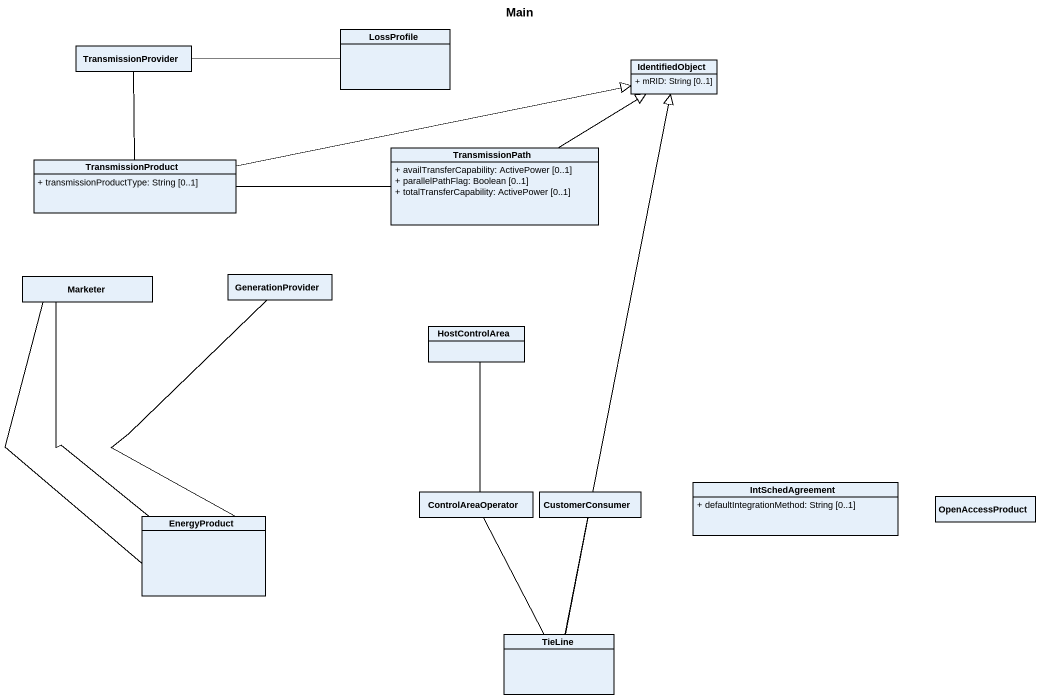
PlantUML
@startuml
title Main
hide circle
hide empty members
skinparam classAttributeIconSize 0
class LossProfile
class TransmissionProvider
class IdentifiedObject {
  + mRID: String [0..1]
}
class TransmissionPath {
  + availTransferCapability: ActivePower [0..1]
  + parallelPathFlag: Boolean [0..1]
  + totalTransferCapability: ActivePower [0..1]
}
class TransmissionProduct {
  + transmissionProductType: String [0..1]
}
class Marketer
class GenerationProvider
class HostControlArea
class ControlAreaOperator
class CustomerConsumer
class IntSchedAgreement {
  + defaultIntegrationMethod: String [0..1]
}
class OpenAccessProduct
class EnergyProduct
class TieLine
LossProfile -left- TransmissionProvider
TransmissionPath -up-|> IdentifiedObject
TransmissionProduct -up- TransmissionProvider
TransmissionProduct -right-|> IdentifiedObject
TransmissionProduct -right- TransmissionPath
HostControlArea -- ControlAreaOperator
ControlAreaOperator -- TieLine
CustomerConsumer -- TieLine
EnergyProduct -up- Marketer
EnergyProduct -up- Marketer
EnergyProduct -up- GenerationProvider
TieLine -up-|> IdentifiedObject
@enduml
